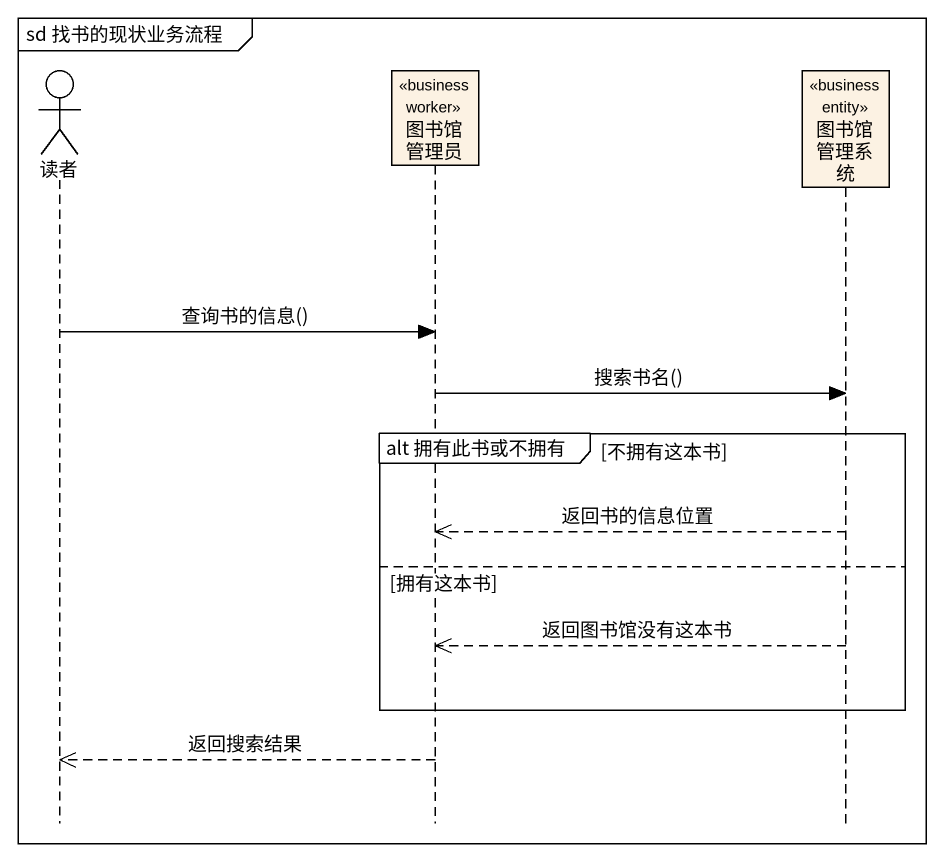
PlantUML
@startuml
mainframe sd 找书的现状业务流程
hide footbox
actor 读者
participant 图书馆管理员 <<business worker>>
participant 图书馆管理系统 <<business entity>>

读者 -> 图书馆管理员 : 查询书的信息()
图书馆管理员 -> 图书馆管理系统 : 搜索书名()
group alt 拥有此书或不拥有 [不拥有这本书]
  图书馆管理系统 -->> 图书馆管理员 : 返回书的信息位置
else 拥有这本书
  图书馆管理系统 -->> 图书馆管理员 : 返回图书馆没有这本书
end
图书馆管理员 -->> 读者 : 返回搜索结果
@enduml
